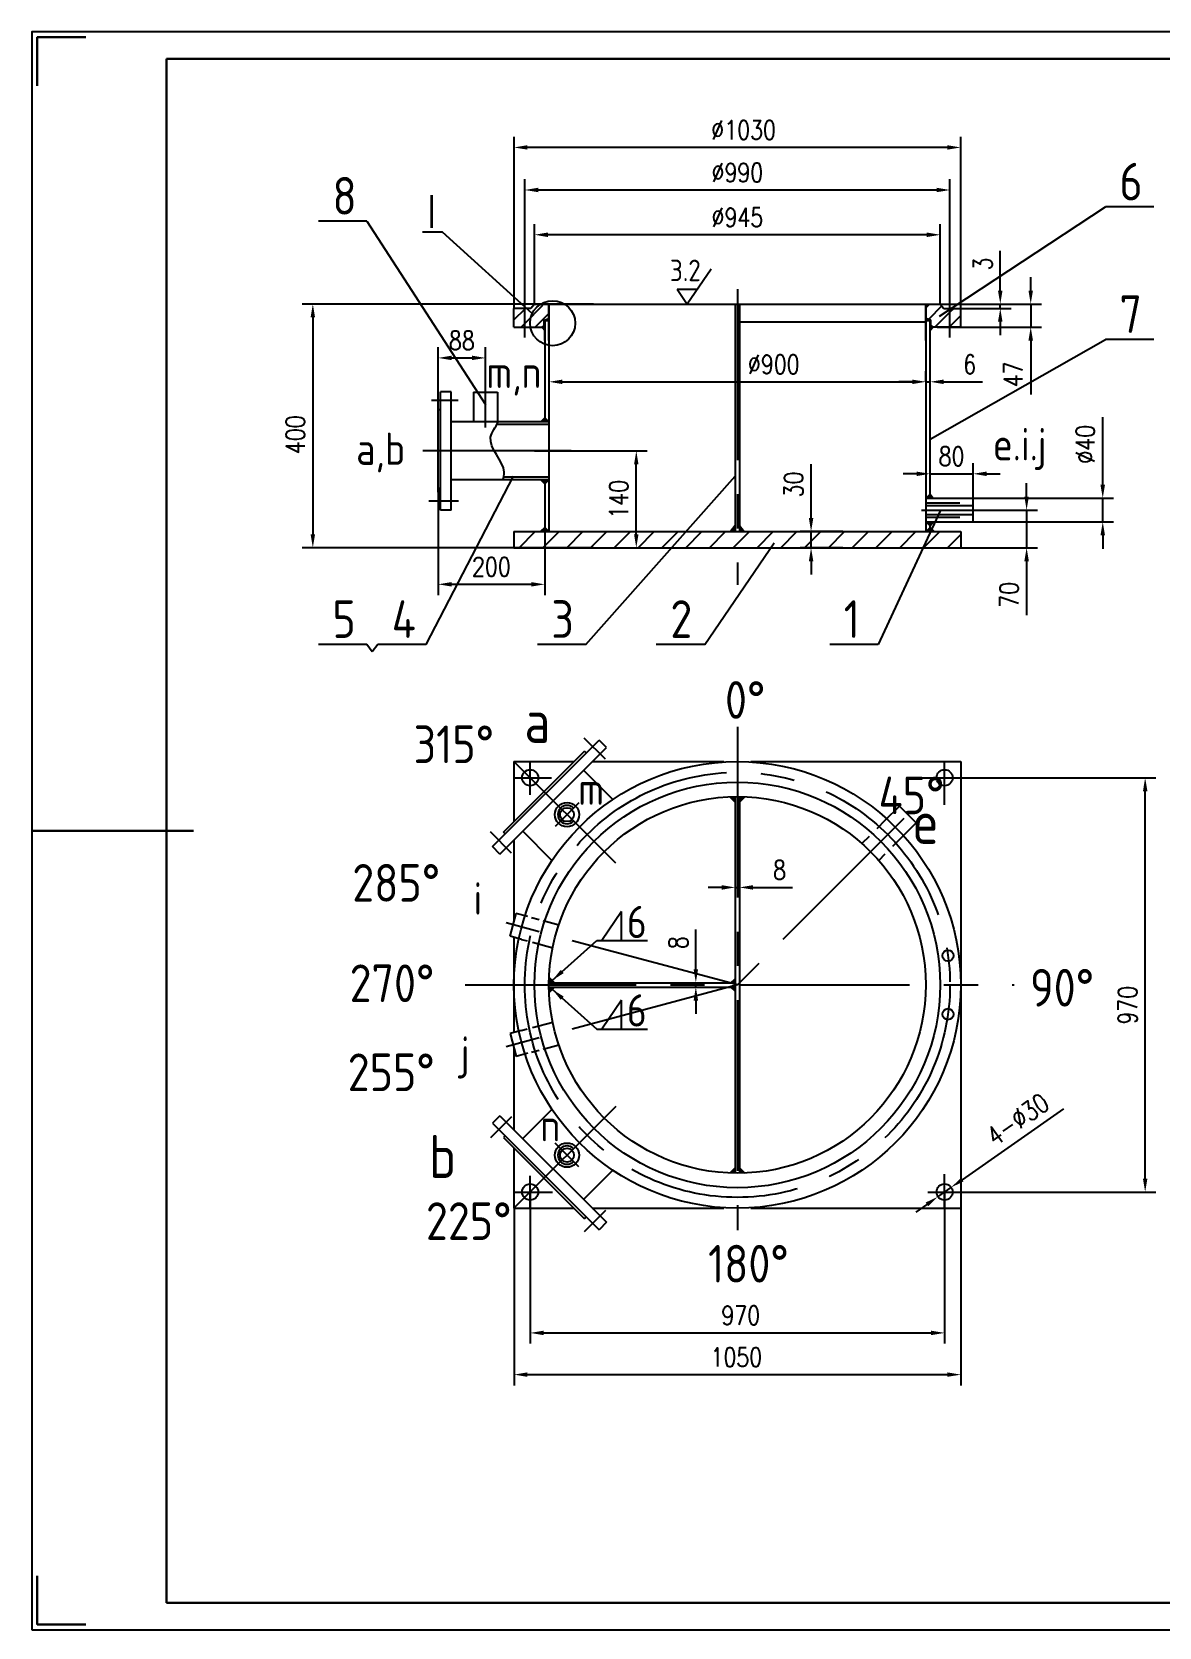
# Paper-space layout '布局1' of a CAD drawing. Extents: x 1187 to 4862, y -125 to 1349.
# Drawn here: x 3812.1 to 4021.5, y 172.5 to 469 of the extents above; entities that cross this region are included whole.
import ezdxf

# ---------------------------------------------------------------- set-up
doc = ezdxf.new("R2010")
doc.units = 0
doc.header["$MEASUREMENT"] = 0
doc.linetypes.add('CENTER', pattern=[50.8, 31.75, -6.35, 6.35, -6.35])
doc.linetypes.add('HIDDEN', pattern=[9.525, 6.35, -3.175])
doc.layers.get('DEFPOINTS').update_dxf_attribs({"linetype": 'CONTINUOUS'})
for name, color, linetype in [('一般注释', 5, 'CONTINUOUS'), ('中心线', 1, 'CENTER'), ('可见轮廓线', 7, 'CONTINUOUS'), ('图框_外框线', 7, 'CONTINUOUS'), ('填充剖面线', 3, 'CONTINUOUS'), ('尺寸标注', 5, 'CONTINUOUS'), ('细实线', 2, 'CONTINUOUS'), ('虚线', 4, 'HIDDEN')]:
    doc.layers.add(name, color=color, linetype=linetype)
doc.layers.add('图框_内框线', color=5, linetype='CONTINUOUS', lineweight=30)
doc.layers.add('图框_角线', color=5, linetype='CONTINUOUS', lineweight=30)
doc.styles.add('GK', font='gbenor.shx', dxfattribs={"height": 10})
doc.styles.add('TH_GBDIM', font='romans.shx', dxfattribs={"width": 0.8, "bigfont": 'gbcbig.shx'})
doc.styles.add('件号及接点字头', font='gbenor.shx', dxfattribs={"height": 7, "bigfont": 'gbcbig.shx'})
doc.styles.add('工程字', font='gbenor.shx', dxfattribs={"bigfont": 'gbcbig.shx'})
doc.styles.add('管口名称', font='gbenor.shx', dxfattribs={"height": 10, "bigfont": 'gbcbig.shx'})
doc.dimstyles.new('TH_GBDIM', dxfattribs={"dimtxt": 3.5, "dimasz": 2.5, "dimexe": 2, "dimexo": 0, "dimgap": 1.5, "dimtad": 1, "dimdec": 1, "dimzin": 0, "dimdsep": 46, "dimtxsty": 'TH_GBDIM', "dimcen": 2.5, "dimclrd": 130, "dimclre": 130, "dimclrt": 3, "dimadec": 0, "dimazin": 0, "dimtfac": 0.714286, "dimtdec": 1, "dimtmove": 0, "dimatfit": 3, "dimfxl": 0, "dimtolj": 1, "dimtzin": 0, "dimlwd": -1, "dimlwe": -1, "dimarcsym": 0})

# ---------------------------------------------------------------- blocks, each defined once
blk = doc.blocks.new('*D124')
at = {"layer": 'DEFPOINTS', "color": 0}
for p in [(3905.47, 391.15), (3924.39, 391.15), (3905.47, 373.15)]:
    blk.add_point(p, dxfattribs=at)
at = {"layer": '尺寸标注', "color": 5}
for p, q in [((3905.47, 391.15), (3926.39, 391.15)), ((3924.39, 375.65), (3924.39, 388.65)), ((3905.47, 373.15), (3926.39, 373.15))]:
    blk.add_line(p, q, dxfattribs=at)
for points in [[(3923.97, 388.65), (3924.8, 388.65), (3924.39, 391.15)], [(3923.97, 375.65), (3924.8, 375.65), (3924.39, 373.15)]]:
    blk.add_solid(points, dxfattribs=at)
at = {"layer": '尺寸标注', "color": 5, "insert": (3921.14, 382.15), "char_height": 3.5, "attachment_point": 5, "rotation": 90, "style": 'TH_GBDIM'}
blk.add_mtext('\\A1;140', dxfattribs=at)
blk = doc.blocks.new('*D127')
at = {"layer": 'DEFPOINTS', "color": 0}
for p in [(3956.86, 376.15), (3962.79, 376.15), (3962.79, 373.15)]:
    blk.add_point(p, dxfattribs=at)
at = {"layer": '尺寸标注', "color": 5}
for p, q in [((3956.86, 378.65), (3956.86, 388.68)), ((3962.79, 376.15), (3954.86, 376.15)), ((3956.86, 373.15), (3956.86, 376.15)), ((3962.79, 373.15), (3954.86, 373.15)), ((3956.86, 370.65), (3956.86, 368.15))]:
    blk.add_line(p, q, dxfattribs=at)
for points in [[(3956.45, 378.65), (3957.28, 378.65), (3956.86, 376.15)], [(3956.45, 370.65), (3957.28, 370.65), (3956.86, 373.15)]]:
    blk.add_solid(points, dxfattribs=at)
at = {"layer": '尺寸标注', "color": 5, "insert": (3953.61, 384.91), "char_height": 3.5, "attachment_point": 5, "rotation": 90, "style": 'TH_GBDIM'}
blk.add_mtext('\\A1;30', dxfattribs=at)
blk = doc.blocks.new('*D125')
at = {"layer": 'DEFPOINTS', "color": 0}
for p in [(3980.92, 380.15), (3996.91, 380.15), (3980.92, 373.15)]:
    blk.add_point(p, dxfattribs=at)
at = {"layer": '尺寸标注', "color": 5}
for p, q in [((3996.91, 382.65), (3996.91, 385.15)), ((3980.92, 380.15), (3998.91, 380.15)), ((3996.91, 380.15), (3996.91, 373.15)), ((3980.92, 373.15), (3998.91, 373.15)), ((3996.91, 370.65), (3996.91, 360.61))]:
    blk.add_line(p, q, dxfattribs=at)
for points in [[(3996.49, 382.65), (3997.32, 382.65), (3996.91, 380.15)], [(3996.49, 370.65), (3997.32, 370.65), (3996.91, 373.15)]]:
    blk.add_solid(points, dxfattribs=at)
at = {"layer": '尺寸标注', "color": 5, "insert": (3993.66, 364.38), "char_height": 3.5, "attachment_point": 5, "rotation": 90, "style": 'TH_GBDIM'}
blk.add_mtext('\\A1;70', dxfattribs=at)
blk = doc.blocks.new('*D126')
at = {"layer": 'DEFPOINTS', "color": 0}
for p in [(3984.17, 382.35), (4011.05, 382.35), (3984.17, 377.95)]:
    blk.add_point(p, dxfattribs=at)
at = {"layer": '尺寸标注', "color": 5}
for p, q in [((4011.05, 384.85), (4011.05, 397.41)), ((3984.17, 382.35), (4013.05, 382.35)), ((4011.05, 377.95), (4011.05, 382.35)), ((3984.17, 377.95), (4013.05, 377.95)), ((4011.05, 375.45), (4011.05, 372.95))]:
    blk.add_line(p, q, dxfattribs=at)
for points in [[(4010.63, 384.85), (4011.47, 384.85), (4011.05, 382.35)], [(4010.63, 375.45), (4011.47, 375.45), (4011.05, 377.95)]]:
    blk.add_solid(points, dxfattribs=at)
at = {"layer": '尺寸标注', "color": 5, "insert": (4007.8, 392.38), "char_height": 3.5, "attachment_point": 5, "rotation": 90, "style": 'TH_GBDIM'}
blk.add_mtext('\\A1;%%C40', dxfattribs=at)
blk = doc.blocks.new('*D128')
at = {"layer": 'DEFPOINTS', "color": 0}
for p in [(3901.67, 447.55), (3901.67, 417.64), (3984.67, 417.64)]:
    blk.add_point(p, dxfattribs=at)
at = {"layer": '可见轮廓线', "color": 5}
for p, q in [((3901.67, 417.64), (3901.67, 449.55)), ((3984.67, 417.64), (3984.67, 449.55)), ((3982.17, 447.55), (3904.17, 447.55))]:
    blk.add_line(p, q, dxfattribs=at)
for points in [[(3904.17, 447.97), (3904.17, 447.14), (3901.67, 447.55)], [(3982.17, 447.97), (3982.17, 447.14), (3984.67, 447.55)]]:
    blk.add_solid(points, dxfattribs=at)
at = {"layer": '可见轮廓线', "color": 5, "insert": (3944.33, 450.8), "char_height": 3.5, "attachment_point": 5, "style": 'TH_GBDIM'}
blk.add_mtext('\\A1;%%C1030', dxfattribs=at)
blk = doc.blocks.new('*D129')
at = {"layer": 'DEFPOINTS', "color": 0}
for p in [(3942.77, 314.04), (3943.57, 314.04), (3943.57, 310.01)]:
    blk.add_point(p, dxfattribs=at)
at = {"layer": '可见轮廓线', "color": 5}
for p, q in [((3942.77, 314.04), (3942.77, 308.01)), ((3943.57, 314.04), (3943.57, 308.01)), ((3940.27, 310.01), (3937.77, 310.01)), ((3942.77, 310.01), (3943.57, 310.01)), ((3946.07, 310.01), (3953.43, 310.01))]:
    blk.add_line(p, q, dxfattribs=at)
for points in [[(3940.27, 310.43), (3940.27, 309.59), (3942.77, 310.01)], [(3946.07, 310.43), (3946.07, 309.59), (3943.57, 310.01)]]:
    blk.add_solid(points, dxfattribs=at)
at = {"layer": '可见轮廓线', "color": 5, "insert": (3951, 313.26), "char_height": 3.5, "attachment_point": 5, "style": 'TH_GBDIM'}
blk.add_mtext('\\A1;8', dxfattribs=at)
blk = doc.blocks.new('*D130')
at = {"layer": 'DEFPOINTS', "color": 0}
for p in [(3931.15, 292.29), (3931.15, 291.49), (3935.45, 292.29)]:
    blk.add_point(p, dxfattribs=at)
at = {"layer": '可见轮廓线', "color": 5}
for p, q in [((3935.45, 294.79), (3935.45, 302.16)), ((3931.15, 292.29), (3937.45, 292.29)), ((3931.15, 291.49), (3937.45, 291.49)), ((3935.45, 291.49), (3935.45, 292.29)), ((3935.45, 288.99), (3935.45, 286.49))]:
    blk.add_line(p, q, dxfattribs=at)
for points in [[(3935.04, 294.79), (3935.87, 294.79), (3935.45, 292.29)], [(3935.04, 288.99), (3935.87, 288.99), (3935.45, 291.49)]]:
    blk.add_solid(points, dxfattribs=at)
at = {"layer": '可见轮廓线', "color": 5, "insert": (3932.2, 299.73), "char_height": 3.5, "attachment_point": 5, "rotation": 90, "style": 'TH_GBDIM'}
blk.add_mtext('\\A1;8', dxfattribs=at)
blk = doc.blocks.new('*D131')
at = {"layer": 'DEFPOINTS', "color": 0}
for p in [(3908.17, 409.9), (3978.17, 409.9), (3978.17, 403.99)]:
    blk.add_point(p, dxfattribs=at)
at = {"layer": '尺寸标注', "color": 5}
for p, q in [((3908.17, 409.9), (3908.17, 401.99)), ((3978.17, 409.9), (3978.17, 401.99)), ((3910.67, 403.99), (3975.67, 403.99))]:
    blk.add_line(p, q, dxfattribs=at)
for points in [[(3910.67, 404.4), (3910.67, 403.57), (3908.17, 403.99)], [(3975.67, 404.4), (3975.67, 403.57), (3978.17, 403.99)]]:
    blk.add_solid(points, dxfattribs=at)
at = {"layer": '尺寸标注', "color": 5, "insert": (3949.93, 407.24), "char_height": 3.5, "attachment_point": 5, "style": 'TH_GBDIM'}
blk.add_mtext('\\A1;%%C900', dxfattribs=at)
blk = doc.blocks.new('*D132')
at = {"layer": 'DEFPOINTS', "color": 0}
for p in [(3978.17, 403.99), (3978.97, 403.99), (3978.97, 403.99)]:
    blk.add_point(p, dxfattribs=at)
at = {"layer": '尺寸标注', "color": 5}
for p, q in [((3975.67, 403.99), (3973.17, 403.99)), ((3978.17, 403.99), (3978.17, 405.99)), ((3978.17, 403.99), (3978.97, 403.99)), ((3978.97, 403.99), (3978.97, 405.99)), ((3981.47, 403.99), (3988.7, 403.99))]:
    blk.add_line(p, q, dxfattribs=at)
for points in [[(3975.67, 404.4), (3975.67, 403.57), (3978.17, 403.99)], [(3981.47, 404.4), (3981.47, 403.57), (3978.97, 403.99)]]:
    blk.add_solid(points, dxfattribs=at)
at = {"layer": '尺寸标注', "color": 5, "insert": (3986.33, 407.24), "char_height": 3.5, "attachment_point": 5, "style": 'TH_GBDIM'}
blk.add_mtext('\\A1;6', dxfattribs=at)
blk = doc.blocks.new('*D134')
at = {"layer": 'DEFPOINTS', "color": 0}
for p in [(3981.67, 330.39), (4018.93, 330.39), (3981.67, 253.39)]:
    blk.add_point(p, dxfattribs=at)
at = {"layer": '尺寸标注', "color": 5}
for p, q in [((3981.67, 330.39), (4020.93, 330.39)), ((4018.93, 255.89), (4018.93, 327.89)), ((3981.67, 253.39), (4020.93, 253.39))]:
    blk.add_line(p, q, dxfattribs=at)
for points in [[(4018.52, 327.89), (4019.35, 327.89), (4018.93, 330.39)], [(4018.52, 255.89), (4019.35, 255.89), (4018.93, 253.39)]]:
    blk.add_solid(points, dxfattribs=at)
at = {"layer": '尺寸标注', "color": 5, "insert": (4015.68, 288.12), "char_height": 3.5, "attachment_point": 5, "rotation": 90, "style": 'TH_GBDIM'}
blk.add_mtext('\\A1;970', dxfattribs=at)
blk = doc.blocks.new('*D135')
at = {"layer": 'DEFPOINTS', "color": 0}
for p in [(3901.67, 250.39), (3984.67, 250.39), (3984.67, 219.45)]:
    blk.add_point(p, dxfattribs=at)
at = {"layer": '尺寸标注', "color": 5}
for p, q in [((3901.67, 250.39), (3901.67, 217.45)), ((3984.67, 250.39), (3984.67, 217.45)), ((3904.17, 219.45), (3982.17, 219.45))]:
    blk.add_line(p, q, dxfattribs=at)
for points in [[(3904.17, 219.87), (3904.17, 219.04), (3901.67, 219.45)], [(3982.17, 219.87), (3982.17, 219.04), (3984.67, 219.45)]]:
    blk.add_solid(points, dxfattribs=at)
at = {"layer": '尺寸标注', "color": 5, "insert": (3942.98, 222.7), "char_height": 3.5, "attachment_point": 5, "style": 'TH_GBDIM'}
blk.add_mtext('\\A1;1050', dxfattribs=at)
blk = doc.blocks.new('*D133')
at = {"layer": 'DEFPOINTS', "color": 0}
for p in [(3904.67, 253.39), (3981.67, 253.39), (3981.67, 227.21)]:
    blk.add_point(p, dxfattribs=at)
at = {"layer": '尺寸标注', "color": 5}
for p, q in [((3904.67, 253.39), (3904.67, 225.21)), ((3981.67, 253.39), (3981.67, 225.21)), ((3907.17, 227.21), (3979.17, 227.21))]:
    blk.add_line(p, q, dxfattribs=at)
for points in [[(3907.17, 227.62), (3907.17, 226.79), (3904.67, 227.21)], [(3979.17, 227.62), (3979.17, 226.79), (3981.67, 227.21)]]:
    blk.add_solid(points, dxfattribs=at)
at = {"layer": '尺寸标注', "color": 5, "insert": (3943.8, 230.46), "char_height": 3.5, "attachment_point": 5, "style": 'TH_GBDIM'}
blk.add_mtext('\\A1;970', dxfattribs=at)
blk = doc.blocks.new('*D136')
at = {"layer": 'DEFPOINTS', "color": 0}
for p in [(3980.44, 252.53), (3982.9, 254.26)]:
    blk.add_point(p, dxfattribs=at)
at = {"layer": '尺寸标注', "color": 5}
for p, q in [((4003.77, 268.87), (3984.94, 255.69)), ((3980.44, 252.53), (3982.9, 254.26)), ((3978.39, 251.1), (3976.34, 249.67))]:
    blk.add_line(p, q, dxfattribs=at)
for points in [[(3984.71, 256.03), (3985.18, 255.35), (3982.9, 254.26)], [(3978.15, 251.44), (3978.63, 250.76), (3980.44, 252.53)]]:
    blk.add_solid(points, dxfattribs=at)
at = {"layer": '尺寸标注', "color": 5, "insert": (3995.27, 266.89), "char_height": 3.5, "attachment_point": 5, "rotation": 35.005, "style": 'TH_GBDIM'}
blk.add_mtext('\\A1;4-%%C30', dxfattribs=at)
blk = doc.blocks.new('*D145')
at = {"layer": 'DEFPOINTS', "color": 0}
for p in [(3903.67, 439.64), (3903.67, 417.64), (3982.67, 417.64)]:
    blk.add_point(p, dxfattribs=at)
at = {"layer": '尺寸标注', "color": 5}
for p, q in [((3903.67, 417.64), (3903.67, 441.64)), ((3980.17, 439.64), (3906.17, 439.64)), ((3982.67, 417.64), (3982.67, 441.64))]:
    blk.add_line(p, q, dxfattribs=at)
for points in [[(3906.17, 440.06), (3906.17, 439.23), (3903.67, 439.64)], [(3980.17, 440.06), (3980.17, 439.23), (3982.67, 439.64)]]:
    blk.add_solid(points, dxfattribs=at)
at = {"layer": '尺寸标注', "color": 5, "insert": (3943.17, 442.89), "char_height": 3.5, "attachment_point": 5, "style": 'TH_GBDIM'}
blk.add_mtext('\\A1;%%C990', dxfattribs=at)
blk = doc.blocks.new('*D146')
at = {"layer": 'DEFPOINTS', "color": 0}
for p in [(3905.47, 431.32), (3905.47, 418.45), (3980.86, 418.45)]:
    blk.add_point(p, dxfattribs=at)
at = {"layer": '尺寸标注', "color": 5}
for p, q in [((3905.47, 418.45), (3905.47, 433.32)), ((3980.86, 418.45), (3980.86, 433.32)), ((3978.36, 431.32), (3907.97, 431.32))]:
    blk.add_line(p, q, dxfattribs=at)
for points in [[(3907.97, 431.74), (3907.97, 430.9), (3905.47, 431.32)], [(3978.36, 431.74), (3978.36, 430.9), (3980.86, 431.32)]]:
    blk.add_solid(points, dxfattribs=at)
at = {"layer": '尺寸标注', "color": 5, "insert": (3943.17, 434.57), "char_height": 3.5, "attachment_point": 5, "style": 'TH_GBDIM'}
blk.add_mtext('\\A1;%%C945', dxfattribs=at)
blk = doc.blocks.new('*D147')
at = {"layer": 'DEFPOINTS', "color": 0}
for p in [(3916.43, 418.45), (3864.29, 373.15), (3916.43, 373.15)]:
    blk.add_point(p, dxfattribs=at)
at = {"layer": '尺寸标注', "color": 5}
for p, q in [((3916.43, 418.45), (3862.29, 418.45)), ((3864.29, 415.95), (3864.29, 375.65)), ((3916.43, 373.15), (3862.29, 373.15))]:
    blk.add_line(p, q, dxfattribs=at)
for points in [[(3863.88, 415.95), (3864.71, 415.95), (3864.29, 418.45)], [(3863.88, 375.65), (3864.71, 375.65), (3864.29, 373.15)]]:
    blk.add_solid(points, dxfattribs=at)
at = {"layer": '尺寸标注', "color": 5, "insert": (3861.04, 394.15), "char_height": 3.5, "attachment_point": 5, "rotation": 90, "style": 'TH_GBDIM'}
blk.add_mtext('\\A1;400', dxfattribs=at)
blk = doc.blocks.new('*D148')
at = {"layer": 'DEFPOINTS', "color": 0}
for p in [(3980.86, 418.45), (3981.98, 417.64), (3992.01, 417.64)]:
    blk.add_point(p, dxfattribs=at)
at = {"layer": '尺寸标注', "color": 5}
for p, q in [((3992.01, 420.95), (3992.01, 428.31)), ((3980.86, 418.45), (3994.01, 418.45)), ((3992.01, 417.64), (3992.01, 418.45)), ((3981.98, 417.64), (3994.01, 417.64)), ((3992.01, 415.14), (3992.01, 412.64))]:
    blk.add_line(p, q, dxfattribs=at)
for points in [[(3991.59, 420.95), (3992.43, 420.95), (3992.01, 418.45)], [(3991.59, 415.14), (3992.43, 415.14), (3992.01, 417.64)]]:
    blk.add_solid(points, dxfattribs=at)
at = {"layer": '尺寸标注', "color": 5, "insert": (3988.76, 425.88), "char_height": 3.5, "attachment_point": 5, "rotation": 90, "style": 'TH_GBDIM'}
blk.add_mtext('\\A1;3', dxfattribs=at)
blk = doc.blocks.new('*D149')
at = {"layer": 'DEFPOINTS', "color": 0}
for p in [(3980.28, 418.45), (3980.28, 414.15), (3997.67, 414.15)]:
    blk.add_point(p, dxfattribs=at)
at = {"layer": '尺寸标注', "color": 5}
for p, q in [((3997.67, 420.95), (3997.67, 423.45)), ((3980.28, 418.45), (3999.67, 418.45)), ((3997.67, 418.45), (3997.67, 414.15)), ((3980.28, 414.15), (3999.67, 414.15)), ((3997.67, 411.65), (3997.67, 401.61))]:
    blk.add_line(p, q, dxfattribs=at)
for points in [[(3997.25, 420.95), (3998.09, 420.95), (3997.67, 418.45)], [(3997.25, 411.65), (3998.09, 411.65), (3997.67, 414.15)]]:
    blk.add_solid(points, dxfattribs=at)
at = {"layer": '尺寸标注', "color": 5, "insert": (3994.42, 405.38), "char_height": 3.5, "attachment_point": 5, "rotation": 90, "style": 'TH_GBDIM'}
blk.add_mtext('\\A1;47', dxfattribs=at)
blk = doc.blocks.new('*D262')
at = {"layer": 'DEFPOINTS', "color": 0}
for p in [(3896.37, 408.43), (3887.57, 397.78), (3896.37, 397.78)]:
    blk.add_point(p, dxfattribs=at)
at = {"layer": '可见轮廓线', "color": 5}
for p, q in [((3887.57, 397.78), (3887.57, 410.43)), ((3896.37, 397.78), (3896.37, 410.43)), ((3890.07, 408.43), (3893.87, 408.43))]:
    blk.add_line(p, q, dxfattribs=at)
for points in [[(3890.07, 408.85), (3890.07, 408.02), (3887.57, 408.43)], [(3893.87, 408.85), (3893.87, 408.02), (3896.37, 408.43)]]:
    blk.add_solid(points, dxfattribs=at)
at = {"layer": '可见轮廓线', "color": 5, "insert": (3891.97, 411.68), "char_height": 3.5, "attachment_point": 5, "style": 'TH_GBDIM'}
blk.add_mtext('\\A1;88', dxfattribs=at)
blk = doc.blocks.new('*D263')
at = {"layer": 'DEFPOINTS', "color": 0}
for p in [(3887.57, 384.32), (3907.37, 384.32), (3907.37, 366.35)]:
    blk.add_point(p, dxfattribs=at)
at = {"layer": '尺寸标注', "color": 5}
for p, q in [((3887.57, 384.32), (3887.57, 364.35)), ((3907.37, 384.32), (3907.37, 364.35)), ((3890.07, 366.35), (3904.87, 366.35))]:
    blk.add_line(p, q, dxfattribs=at)
for points in [[(3890.07, 366.76), (3890.07, 365.93), (3887.57, 366.35)], [(3904.87, 366.76), (3904.87, 365.93), (3907.37, 366.35)]]:
    blk.add_solid(points, dxfattribs=at)
at = {"layer": '尺寸标注', "color": 5, "insert": (3897.47, 369.6), "char_height": 3.5, "attachment_point": 5, "style": 'TH_GBDIM'}
blk.add_mtext('\\A1;200', dxfattribs=at)
blk = doc.blocks.new('*D264')
at = {"layer": 'DEFPOINTS', "color": 0}
for p in [(3986.97, 386.89), (3978.97, 383.98), (3986.97, 382.35)]:
    blk.add_point(p, dxfattribs=at)
at = {"layer": '尺寸标注', "color": 5}
for p, q in [((3978.97, 383.98), (3978.97, 388.89)), ((3986.97, 382.35), (3986.97, 388.89)), ((3976.47, 386.89), (3973.97, 386.89)), ((3978.97, 386.89), (3986.97, 386.89)), ((3989.47, 386.89), (3991.97, 386.89))]:
    blk.add_line(p, q, dxfattribs=at)
for points in [[(3976.47, 387.3), (3976.47, 386.47), (3978.97, 386.89)], [(3989.47, 387.3), (3989.47, 386.47), (3986.97, 386.89)]]:
    blk.add_solid(points, dxfattribs=at)
at = {"layer": '尺寸标注', "color": 5, "insert": (3982.97, 390.14), "char_height": 3.5, "attachment_point": 5, "style": 'TH_GBDIM'}
blk.add_mtext('\\A1;80', dxfattribs=at)

psp = doc.layouts.new('布局1')

# ---------------------------------------------------------------- hatches: boundary and pattern name
at = {"layer": '可见轮廓线'}
h = psp.add_hatch(color=256, dxfattribs=at)
h.paths.add_polyline_path([(3907.368, 414.472), (3907.254, 414.472), (3907.254, 414.467), (3906.812, 414.148), (3907.368, 413.528)])
h.paths.add_polyline_path([(3908.168, 415.785), (3907.254, 415.432), (3907.254, 415.148), (3908.168, 415.148)])
h = psp.add_hatch(color=256, dxfattribs=at)
h.paths.add_polyline_path([(3978.968, 414.472), (3979.082, 414.472), (3979.082, 414.467), (3979.524, 414.148), (3978.968, 413.528)])
h.paths.add_polyline_path([(3978.168, 415.785), (3979.082, 415.432), (3979.082, 415.148), (3978.168, 415.148)])
h = psp.add_hatch(color=256, dxfattribs=at)
h.paths.add_polyline_path([(3906.636, 396.548), (3907.368, 396.548), (3907.368, 397.272)])
h.paths.add_polyline_path([(3908.168, 396.548), (3907.368, 397.272), (3907.368, 396.548)])
h = psp.add_hatch(color=256, dxfattribs=at)
h.paths.add_polyline_path([(3906.636, 385.748), (3907.368, 385.748), (3907.368, 385.024)])
h.paths.add_polyline_path([(3908.168, 385.748), (3907.368, 385.024), (3907.368, 385.748)])
h = psp.add_hatch(color=256, dxfattribs=at)
h.paths.add_polyline_path([(3978.968, 383.085), (3978.168, 382.348), (3978.968, 382.348)])
h.paths.add_polyline_path([(3978.968, 383.085), (3978.968, 382.348), (3979.574, 382.348)])
for points in [[(3907.368, 376.932), (3906.598, 376.148), (3908.168, 376.148)], [(3942.768, 377.256), (3941.912, 376.148), (3942.768, 376.148)], [(3943.568, 377.256), (3944.425, 376.148), (3943.568, 376.148)], [(3978.968, 376.932), (3979.739, 376.148), (3978.168, 376.148)]]:
    psp.add_hatch(color=256, dxfattribs=at).paths.add_polyline_path(points)
h = psp.add_hatch(color=256, dxfattribs=at)
h.paths.add_polyline_path([(3978.968, 377.21), (3978.168, 377.948), (3978.968, 377.948)])
h.paths.add_polyline_path([(3978.968, 377.21), (3978.968, 377.948), (3979.574, 377.948)])
h = psp.add_hatch(color=256, dxfattribs=at)
h.paths.add_polyline_path([(3942.768, 326.892, 0.0072404), (3941.755, 326.866), (3942.768, 325.881)])
h.paths.add_polyline_path([(3944.582, 326.866, 0.0072404), (3943.568, 326.892), (3943.568, 325.881)])
h = psp.add_hatch(color=256, dxfattribs=at)
h.paths.add_polyline_path([(3909.189, 291.495), (3908.171, 291.495, 0.0069066), (3908.195, 290.528)])
h.paths.add_polyline_path([(3908.195, 293.261, 0.0069066), (3908.171, 292.295), (3909.189, 292.295)])
h = psp.add_hatch(color=256, dxfattribs=at)
h.paths.add_polyline_path([(3942.768, 293.047), (3941.936, 292.295), (3942.768, 292.295)])
h.paths.add_polyline_path([(3942.768, 291.495), (3941.936, 291.495), (3942.768, 290.742)])
h = psp.add_hatch(color=256, dxfattribs=at)
h.paths.add_polyline_path([(3942.768, 257.909), (3941.755, 256.923, 0.0072404), (3942.768, 256.897)])
h.paths.add_polyline_path([(3943.568, 257.909), (3943.568, 256.897, 0.0072404), (3944.582, 256.923)])
at = {"layer": '填充剖面线'}
h = psp.add_hatch(dxfattribs=at)
h.set_pattern_fill('ANSI31', color=256, scale=25, angle=180, style=0)
h.set_pattern_definition([(225, (2883.9714, 158.8232), (2.209709, -2.209709), [])])
h.paths.add_polyline_path([(3943.168, 373.148), (3943.168, 376.148), (3901.668, 376.148), (3901.668, 373.148)])
h.paths.add_polyline_path([(3943.168, 376.148), (3943.168, 373.148), (3984.668, 373.148), (3984.668, 376.148)])

# ---------------------------------------------------------------- linework, layer by layer
at = {"layer": '一般注释'}
for p, q in [((3980.695, 416.193), (4011.551, 436.496)), ((4020.563, 436.496), (4011.551, 436.496)), ((3874.348, 433.863), (3865.336, 433.863)), ((3874.348, 433.863), (3896.368, 399.769)), ((3888.389, 431.813), (3884.698, 431.813)), ((3905.06, 416.683), (3888.389, 431.813)), ((3938.303, 424.927), (3933.863, 418.448)), ((3931.952, 421.237), (3933.863, 418.448)), ((3931.952, 421.237), (3935.775, 421.237)), ((3978.968, 393.311), (4011.551, 411.874)), ((4020.563, 411.874), (4011.551, 411.874)), ((3885.36, 355.186), (3901.591, 386.427)), ((3915.024, 355.186), (3942.768, 386.427)), ((3980.916, 380.148), (3969.345, 355.186)), ((3937.119, 355.186), (3950.021, 374.083)), ((3874.348, 355.186), (3865.336, 355.186)), ((3875.332, 353.789), (3874.348, 355.186)), ((3876.348, 355.186), (3875.332, 353.789)), ((3885.36, 355.186), (3876.348, 355.186)), ((3915.024, 355.186), (3906.012, 355.186)), ((3937.119, 355.186), (3928.107, 355.186)), ((3969.345, 355.186), (3960.333, 355.186)), ((3921.638, 305.509), (3917.99, 300.119)), ((3921.638, 300.119), (3921.638, 305.509)), ((3921.635, 289.077), (3917.987, 283.688)), ((3921.635, 283.688), (3921.635, 289.077))]:
    psp.add_line(p, q, dxfattribs=at)
at = {"layer": '中心线'}
for p, q in [((3943.168, 421.186), (3943.168, 366.281)), ((3903.668, 412.194), (3903.668, 419.648)), ((3982.668, 412.194), (3982.668, 419.648)), ((3896.368, 395.524), (3896.368, 403.596)), ((3891.269, 400.489), (3886.357, 400.489)), ((3912.275, 391.148), (3884.706, 391.148)), ((3911.195, 391.148), (3885.934, 391.148)), ((3891.38, 381.807), (3885.815, 381.807)), ((3977.362, 380.148), (3985.425, 380.148)), ((3943.168, 339.859), (3943.168, 246.281)), ((3918.669, 333.847), (3914.734, 337.782)), ((3920.56, 314.503), (3901.668, 333.395)), ((3904.668, 327.219), (3904.668, 333.395)), ((3981.668, 325.391), (3981.668, 333.395)), ((3901.668, 330.395), (3908.612, 330.395)), ((3976.8, 330.395), (3984.668, 330.395)), ((3913.685, 325.708), (3909.293, 321.315)), ((3901.216, 316.394), (3897.281, 320.329)), ((3974.076, 322.803), (3943.168, 291.895)), ((3943.168, 291.895), (3897.135, 304.229)), ((3892.626, 291.895), (3994.575, 291.895)), ((3943.168, 291.895), (3897.135, 279.56)), ((3901.216, 267.396), (3897.281, 263.46)), ((3920.56, 269.286), (3901.668, 250.395)), ((3913.685, 258.082), (3909.293, 262.474)), ((3904.668, 250.395), (3904.668, 256.377)), ((3981.668, 250.395), (3981.668, 256.69)), ((3901.668, 253.395), (3908.84, 253.395)), ((3978.548, 253.395), (3984.668, 253.395)), ((3918.669, 249.943), (3914.734, 246.007))]:
    psp.add_line(p, q, dxfattribs=at)
psp.add_circle((3943.168, 291.895), 39.5, dxfattribs=at)
at = {"layer": '可见轮廓线'}
for p, q in [((3905.475, 418.448), (3904.79, 417.645)), ((3905.475, 418.448), (3980.862, 418.448)), ((3908.168, 411.648), (3908.168, 418.448)), ((3908.168, 418.148), (3908.168, 376.148)), ((3942.768, 418.448), (3942.768, 376.148)), ((3943.568, 418.448), (3943.568, 376.148)), ((3978.168, 418.448), (3978.168, 376.148)), ((3978.168, 411.648), (3978.168, 418.448)), ((3980.862, 418.448), (3981.546, 417.645)), ((3904.79, 417.645), (3901.668, 417.645)), ((3901.668, 414.148), (3901.668, 417.645)), ((3907.254, 415.432), (3908.168, 415.785)), ((3907.254, 414.467), (3907.254, 415.432)), ((3907.368, 415.476), (3907.368, 397.272)), ((3907.368, 411.648), (3907.368, 415.476)), ((3943.568, 415.148), (3978.168, 415.148)), ((3979.082, 415.432), (3978.168, 415.785)), ((3978.968, 382.348), (3978.968, 415.476)), ((3979.082, 414.467), (3979.082, 415.432)), ((3981.546, 417.645), (3984.668, 417.645)), ((3984.668, 414.148), (3984.668, 417.645)), ((3901.668, 414.148), (3906.812, 414.148)), ((3907.254, 414.467), (3906.812, 414.148)), ((3906.812, 414.148), (3907.368, 413.528)), ((3907.368, 414.472), (3907.254, 414.472)), ((3978.968, 414.472), (3979.082, 414.472)), ((3979.524, 414.148), (3978.968, 413.528)), ((3979.082, 414.467), (3979.524, 414.148)), ((3984.668, 414.148), (3979.524, 414.148)), ((3889.968, 402.148), (3888.017, 402.148)), ((3888.017, 380.148), (3888.017, 402.148)), ((3889.968, 380.148), (3889.968, 402.148)), ((3894.118, 402.048), (3898.618, 402.048)), ((3894.118, 402.048), (3894.118, 396.548)), ((3898.618, 402.048), (3898.618, 396.548)), ((3887.568, 383.488), (3887.568, 398.808)), ((3888.017, 398.808), (3887.568, 398.808)), ((3908.168, 396.548), (3889.968, 396.548)), ((3908.168, 396.048), (3898.458, 396.048)), ((3907.368, 397.272), (3906.636, 396.548)), ((3908.168, 396.548), (3907.368, 397.272)), ((3908.168, 396.548), (3908.168, 385.748)), ((3908.168, 385.748), (3889.968, 385.748)), ((3908.168, 386.248), (3899.737, 386.248)), ((3907.368, 385.024), (3906.636, 385.748)), ((3908.168, 385.748), (3907.368, 385.024)), ((3888.017, 383.488), (3887.568, 383.488)), ((3907.368, 385.024), (3907.368, 376.148)), ((3978.168, 382.348), (3978.968, 383.085)), ((3978.968, 383.085), (3979.574, 382.348)), ((3889.968, 380.148), (3888.017, 380.148)), ((3978.168, 382.348), (3986.968, 382.348)), ((3978.168, 380.975), (3986.968, 380.975)), ((3986.968, 377.948), (3986.968, 382.348)), ((3907.368, 376.932), (3906.598, 376.148)), ((3908.168, 376.148), (3907.368, 376.932)), ((3942.768, 377.256), (3941.912, 376.148)), ((3943.568, 377.256), (3944.425, 376.148)), ((3978.168, 379.32), (3986.968, 379.32)), ((3978.168, 377.948), (3978.968, 377.21)), ((3978.168, 377.948), (3986.968, 377.948)), ((3978.168, 376.148), (3978.968, 376.932)), ((3978.968, 377.21), (3979.574, 377.948)), ((3978.968, 376.148), (3978.968, 377.948)), ((3978.968, 376.932), (3979.739, 376.148)), ((3901.668, 376.148), (3901.668, 373.148)), ((3901.668, 376.148), (3984.668, 376.148)), ((3984.668, 376.148), (3984.668, 373.148)), ((3901.668, 373.148), (3984.668, 373.148)), ((3897.665, 317.599), (3917.464, 337.398)), ((3899.045, 316.219), (3918.844, 336.018)), ((3899.71, 320.278), (3914.785, 335.353)), ((3915.102, 335.036), (3914.785, 335.353)), ((3918.844, 336.018), (3917.464, 337.398)), ((3918.844, 336.018), (3917.464, 337.398)), ((3901.668, 333.395), (3912.826, 333.395)), ((3901.668, 333.395), (3901.668, 322.237)), ((3916.22, 333.395), (3940.668, 333.395)), ((3945.668, 333.395), (3984.668, 333.395)), ((3984.668, 333.395), (3984.668, 299.895)), ((3920.031, 326.346), (3914.601, 331.776)), ((3942.768, 325.881), (3941.755, 326.866)), ((3942.768, 326.892), (3942.768, 256.897)), ((3943.568, 326.892), (3943.568, 256.897)), ((3943.568, 325.881), (3944.582, 326.866)), ((3970.654, 322.492), (3973.291, 325.129)), ((3973.291, 325.129), (3976.402, 322.017)), ((3900.027, 319.961), (3899.71, 320.278)), ((3908.717, 315.032), (3903.287, 320.462)), ((3973.774, 319.389), (3976.402, 322.017)), ((3899.045, 316.219), (3897.665, 317.599)), ((3901.668, 318.843), (3901.668, 303.711)), ((3974.028, 319.643), (3973.774, 319.389)), ((3900.925, 300.936), (3902.064, 305.186)), ((3904.225, 304.607), (3902.064, 305.186)), ((3903.087, 300.357), (3900.925, 300.936)), ((3901.668, 300.737), (3901.668, 299.895)), ((3901.668, 300.737), (3901.668, 297.42)), ((3901.668, 299.895), (3901.668, 283.052)), ((3984.668, 299.895), (3984.668, 250.395)), ((3908.171, 292.295), (3942.768, 292.295)), ((3908.171, 291.495), (3942.768, 291.495)), ((3908.175, 293.28), (3909.189, 292.295)), ((3908.175, 290.509), (3909.189, 291.495)), ((3941.936, 292.295), (3942.768, 293.047)), ((3941.936, 291.495), (3942.768, 290.742)), ((3903.087, 283.432), (3900.925, 282.853)), ((3900.925, 282.853), (3902.064, 278.603)), ((3901.668, 280.079), (3901.668, 264.947)), ((3904.225, 279.182), (3902.064, 278.603)), ((3899.045, 267.57), (3897.665, 266.191)), ((3899.045, 267.57), (3918.844, 247.771)), ((3908.717, 268.757), (3903.287, 263.328)), ((3897.665, 266.191), (3917.464, 246.392)), ((3900.027, 263.829), (3899.71, 263.511)), ((3899.71, 263.511), (3914.785, 248.436)), ((3901.668, 261.553), (3901.668, 250.395)), ((3920.031, 257.443), (3914.601, 252.014)), ((3942.768, 257.909), (3941.755, 256.923)), ((3943.568, 257.909), (3944.582, 256.923)), ((3901.668, 250.395), (3912.826, 250.395)), ((3916.22, 250.395), (3940.668, 250.395)), ((3945.668, 250.395), (3984.668, 250.395)), ((3915.102, 248.754), (3914.785, 248.436)), ((3918.844, 247.771), (3917.464, 246.392)), ((3918.844, 247.771), (3917.464, 246.392))]:
    psp.add_line(p, q, dxfattribs=at)
for centre, radius in [((3943.168, 291.895), 41.5), ((3904.668, 330.395), 1.5), ((3943.168, 291.895), 37.694), ((3981.668, 330.395), 1.5), ((3943.168, 291.895), 35), ((3911.52, 323.543), 2.25), ((3911.52, 323.543), 1.29), ((3982.291, 297.344), 1.032), ((3982.291, 286.446), 1.032), ((3911.52, 260.247), 2.25), ((3911.52, 260.247), 1.29), ((3904.668, 253.395), 1.5), ((3981.668, 253.395), 1.5)]:
    psp.add_circle(centre, radius, dxfattribs=at)
at = {"layer": '图框_内框线'}
for p, q in [((4227.102, 464.026), (3837.102, 464.026)), ((3837.102, 464.026), (3837.102, 177.026)), ((3837.102, 177.026), (4227.102, 177.026))]:
    psp.add_line(p, q, dxfattribs=at)
psp.add_lwpolyline([(3812.102, 320.526), (3842.102, 320.526)], dxfattribs=at)
at = {"layer": '图框_外框线'}
psp.add_lwpolyline([(3812.102, 172.026), (4232.102, 172.026), (4232.102, 469.026), (3812.102, 469.026)], close=True, dxfattribs=at)
at = {"layer": '图框_角线', "flags": 128}
for points in [[(3813.102, 459.026), (3813.102, 468.026), (3822.102, 468.026)], [(3822.102, 173.026), (3813.102, 173.026), (3813.102, 182.026)]]:
    psp.add_lwpolyline(points, dxfattribs=at)
at = {"layer": '填充剖面线'}
for p, q in [((3906.971, 418.148), (3903.668, 414.845)), ((3978.866, 418.448), (3978.168, 417.75)), ((3981.164, 418.094), (3978.664, 415.594)), ((3903.668, 417.496), (3901.668, 415.496)), ((3903.817, 417.645), (3903.668, 417.496)), ((3908.168, 416.693), (3905.623, 414.148)), ((3982.668, 416.947), (3979.869, 414.148)), ((3983.366, 417.645), (3982.668, 416.947)), ((3984.668, 416.295), (3982.668, 414.295)), ((3903.668, 414.845), (3902.971, 414.148)), ((3982.668, 414.295), (3982.521, 414.148))]:
    psp.add_line(p, q, dxfattribs=at)
at = {"layer": '尺寸标注'}
psp.add_circle((3908.841, 414.882), 4.188, dxfattribs=at)
at = {"layer": '细实线'}
for centre in [(3911.52, 323.543), (3911.52, 260.247)]:
    psp.add_arc(centre, 1.704, 45, 315, dxfattribs=at)
psp.add_open_spline([(3899.567, 385.748), (3899.761, 386.221), (3900.344, 388.82), (3895.759, 392.625), (3898.258, 395.565), (3898.719, 396.548)], degree=3, knots=[2.9036148, 2.9036148, 2.9036148, 2.9036148, 4.4742699, 11.4518247, 14.6281502, 14.6281502, 14.6281502, 14.6281502], dxfattribs=at)
at = {"layer": '虚线'}
for p, q in [((3978.168, 381.492), (3986.968, 381.492)), ((3978.168, 378.804), (3986.968, 378.804)), ((3970.654, 322.492), (3969.086, 320.923)), ((3967.631, 319.468), (3966.312, 318.15)), ((3973.774, 319.389), (3972.004, 317.619)), ((3970.581, 316.197), (3969.424, 315.039)), ((3904.926, 304.419), (3906.372, 304.032)), ((3907.114, 303.833), (3909.997, 303.061)), ((3903.087, 300.357), (3904.108, 300.083)), ((3905.091, 299.82), (3908.858, 298.81)), ((3905.091, 283.969), (3908.858, 284.979)), ((3903.087, 283.432), (3904.108, 283.706)), ((3904.926, 279.37), (3906.372, 279.758)), ((3907.114, 279.956), (3909.997, 280.729))]:
    psp.add_line(p, q, dxfattribs=at)

# ---------------------------------------------------------------- texts
at = {"layer": '一般注释'}
for s, height, style, p in [('8', 7, '件号及接点字头', (3867.94, 435.062)), ('6', 7, '件号及接点字头', (4014.156, 437.695)), ('Ⅰ', 7, '件号及接点字头', (3883.834, 431.906)), ('7', 7, '件号及接点字头', (4014.156, 413.073)), ('5', 7, '件号及接点字头', (3867.94, 356.385)), ('4', 7, '件号及接点字头', (3878.953, 356.385)), ('3', 7, '件号及接点字头', (3908.616, 356.385)), ('2', 7, '件号及接点字头', (3930.711, 356.385)), ('1', 7, '件号及接点字头', (3962.937, 356.385)), ('0%%d', 7, '件号及接点字头', (3940.864, 341.354)), ('315%%d', 7, '件号及接点字头', (3883.019, 333.112)), ('45%%d', 7, '件号及接点字头', (3969.397, 323.622)), ('285%%d', 7, '件号及接点字头', (3871.618, 307.363)), ('6', 6, '工程字', (3922.631, 300.586)), ('270%%d', 7, '件号及接点字头', (3871.124, 288.692)), ('90%%d', 7, '件号及接点字头', (3997.55, 287.865)), ('6', 6, '工程字', (3922.628, 284.154)), ('255%%d', 7, '件号及接点字头', (3870.768, 272.149)), ('180%%d', 7, '件号及接点字头', (3937.719, 236.567))]:
    psp.add_text(s, height=height, dxfattribs=dict(at, style=style)).set_placement(p)
at = {"layer": '尺寸标注'}
for s, height, style, p in [('3.2', 4, 'GK', (3930.643, 422.693)), ('m,n', 6, '管口名称', (3896.533, 402.825)), ('a,b', 6, '管口名称', (3872.338, 388.547)), ('e.i.j', 6, '管口名称', (3990.634, 389.389)), ('a', 8, '管口名称', (3903.604, 336.881)), ('m', 6, '管口名称', (3913.595, 325.348)), ('e', 8, '管口名称', (3975.632, 318.106)), ('i', 6, '管口名称', (3894.136, 304.943)), ('j', 6, '管口名称', (3891.781, 276.3)), ('n', 6, '管口名称', (3906.588, 262.797)), ('b', 8, '管口名称', (3885.885, 255.992)), ('225%%d', 7, '件号及接点字头', (3885.308, 244.484))]:
    psp.add_text(s, height=height, dxfattribs=dict(at, style=style)).set_placement(p)

# ---------------------------------------------------------------- dimensions: what is measured, and where the dimension line sits
at = {"layer": '可见轮廓线'}
dim = psp.add_linear_dim(base=(3901.668, 447.554), p1=(3984.668, 417.645), p2=(3901.668, 417.645), text='%%C1030', dimstyle='TH_GBDIM', override={"dimclrd": 5, "dimclre": 5, "dimclrt": 5}, dxfattribs=at)
dim.commit()
dim.dimension.update_dxf_attribs({"geometry": '*D128', "text_midpoint": (3944.329, 447.554), "dimtype": 160})
for base, p1, p2, text, picture, middle in [((3896.368, 408.434), (3887.568, 397.778), (3896.368, 397.778), '88', '*D262', (3891.968, 411.684)), ((3943.568, 310.01), (3942.768, 314.044), (3943.568, 314.044), '8', '*D129', (3951.002, 313.26))]:
    dim = psp.add_linear_dim(base=base, p1=p1, p2=p2, text=text, dimstyle='TH_GBDIM', override={"dimclrd": 5, "dimclre": 5, "dimclrt": 5}, dxfattribs=at)
    dim.commit()
    dim.dimension.update_dxf_attribs({"geometry": picture, "text_midpoint": middle})
dim = psp.add_linear_dim(base=(3935.453, 292.295), p1=(3931.149, 291.495), p2=(3931.149, 292.295), angle=90, text='8', dimstyle='TH_GBDIM', override={"dimclrd": 5, "dimclre": 5, "dimclrt": 5}, dxfattribs=at)
dim.commit()
dim.dimension.update_dxf_attribs({"geometry": '*D130', "text_midpoint": (3935.453, 299.728), "dimtype": 160})
at = {"layer": '尺寸标注'}
for base, p1, p2, text, override, picture, middle in [((3903.668, 439.645), (3982.668, 417.645), (3903.668, 417.645), '%%C990', {"dimclrd": 5, "dimclre": 5, "dimclrt": 5}, '*D145', (3943.168, 442.895)), ((3905.475, 431.319), (3980.862, 418.448), (3905.475, 418.448), '%%C945', {"dimclrd": 5, "dimclre": 5, "dimclrt": 5}, '*D146', (3943.168, 434.569)), ((3978.968, 403.986), (3978.168, 403.986), (3978.968, 403.986), '6', {"dimdec": 0, "dimclrd": 5, "dimclre": 5, "dimclrt": 5, "dimtdec": 0}, '*D132', (3986.335, 407.236)), ((3986.968, 386.885), (3978.968, 383.981), (3986.968, 382.348), '80', {"dimclrd": 5, "dimclre": 5, "dimclrt": 5}, '*D264', (3982.968, 390.135)), ((3907.368, 366.345), (3887.568, 384.321), (3907.368, 384.321), '200', {"dimclrd": 5, "dimclre": 5, "dimclrt": 5}, '*D263', (3897.468, 369.595))]:
    dim = psp.add_linear_dim(base=base, p1=p1, p2=p2, text=text, dimstyle='TH_GBDIM', override=override, dxfattribs=at)
    dim.commit()
    dim.dimension.update_dxf_attribs({"geometry": picture, "text_midpoint": middle})
for base, p1, p2, text, override, picture, middle in [((3992.01, 417.645), (3980.862, 418.448), (3981.984, 417.645), '3', {"dimclrd": 5, "dimclre": 5, "dimclrt": 5}, '*D148', (3992.01, 425.881)), ((3864.293, 373.148), (3916.43, 418.448), (3916.43, 373.148), '400', {"dimclrd": 5, "dimclre": 5, "dimclrt": 5}, '*D147', (3864.293, 394.154)), ((3996.908, 380.148), (3980.916, 373.148), (3980.916, 380.148), '70', {"dimdec": 0, "dimclrd": 5, "dimclre": 5, "dimclrt": 5, "dimtdec": 0}, '*D125', (3996.908, 364.381)), ((4018.934, 330.395), (3981.668, 253.395), (3981.668, 330.395), '970', {"dimdec": 2, "dimclrd": 5, "dimclre": 5, "dimclrt": 5, "dimtdec": 2}, '*D134', (4018.934, 288.116))]:
    dim = psp.add_linear_dim(base=base, p1=p1, p2=p2, angle=90, text=text, dimstyle='TH_GBDIM', override=override, dxfattribs=at)
    dim.commit()
    dim.dimension.update_dxf_attribs({"geometry": picture, "text_midpoint": middle, "dimtype": 160})
for base, p1, p2, text, override, picture, middle in [((3997.669, 414.148), (3980.277, 418.448), (3980.277, 414.148), '47', {"dimclrd": 5, "dimclre": 5, "dimclrt": 5}, '*D149', (3994.419, 405.381)), ((4011.049, 382.348), (3984.168, 377.948), (3984.168, 382.348), '%%C40', {"dimdec": 0, "dimclrd": 5, "dimclre": 5, "dimclrt": 5, "dimtdec": 0}, '*D126', (4007.799, 392.381)), ((3924.388, 391.148), (3905.475, 373.148), (3905.475, 391.148), '140', {"dimdec": 0, "dimclrd": 5, "dimclre": 5, "dimclrt": 5, "dimtdec": 0}, '*D124', (3921.138, 382.148)), ((3956.862, 376.148), (3962.794, 373.148), (3962.794, 376.148), '30', {"dimdec": 0, "dimclrd": 5, "dimclre": 5, "dimclrt": 5, "dimtdec": 0}, '*D127', (3953.612, 384.915))]:
    dim = psp.add_linear_dim(base=base, p1=p1, p2=p2, angle=90, text=text, dimstyle='TH_GBDIM', override=override, dxfattribs=at)
    dim.commit()
    dim.dimension.update_dxf_attribs({"geometry": picture, "text_midpoint": middle})
for base, p1, p2, text, override, picture, middle in [((3978.168, 403.986), (3908.168, 409.899), (3978.168, 409.899), '%%C900', {"dimdec": 0, "dimclrd": 5, "dimclre": 5, "dimclrt": 5, "dimtdec": 0}, '*D131', (3949.934, 403.986)), ((3981.668, 227.207), (3904.668, 253.395), (3981.668, 253.395), '970', {"dimdec": 2, "dimclrd": 5, "dimclre": 5, "dimclrt": 5, "dimtdec": 2}, '*D133', (3943.797, 227.207)), ((3984.668, 219.452), (3901.668, 250.395), (3984.668, 250.395), '1050', {"dimdec": 2, "dimclrd": 5, "dimclre": 5, "dimclrt": 5, "dimtdec": 2}, '*D135', (3942.98, 219.452))]:
    dim = psp.add_linear_dim(base=base, p1=p1, p2=p2, text=text, dimstyle='TH_GBDIM', override=override, dxfattribs=at)
    dim.commit()
    dim.dimension.update_dxf_attribs({"geometry": picture, "text_midpoint": middle, "dimtype": 160})
dim = psp.add_diameter_dim_2p(p1=(3980.44, 252.534), p2=(3982.897, 254.255), text='4-%%C30', dimstyle='TH_GBDIM', override={"dimclrd": 5, "dimclre": 5, "dimclrt": 5}, dxfattribs=at)
dim.commit()
dim.dimension.update_dxf_attribs({"geometry": '*D136', "text_midpoint": (3997.131, 264.224), "dimtype": 163})

# ---------------------------------------------------------------- leaders
at = {"layer": '一般注释'}
for points in [[(3908.767, 292.727), (3917.074, 300.119), (3926.467, 300.119)], [(3908.764, 291.08), (3917.071, 283.688), (3926.463, 283.688)]]:
    psp.add_leader(points, dimstyle='TH_GBDIM', override={"dimgap": 1.5, "dimtad": 0, "dimclrd": 5, "dimclre": 5, "dimclrt": 5}, dxfattribs=at)

doc.saveas('drawing.dxf')
